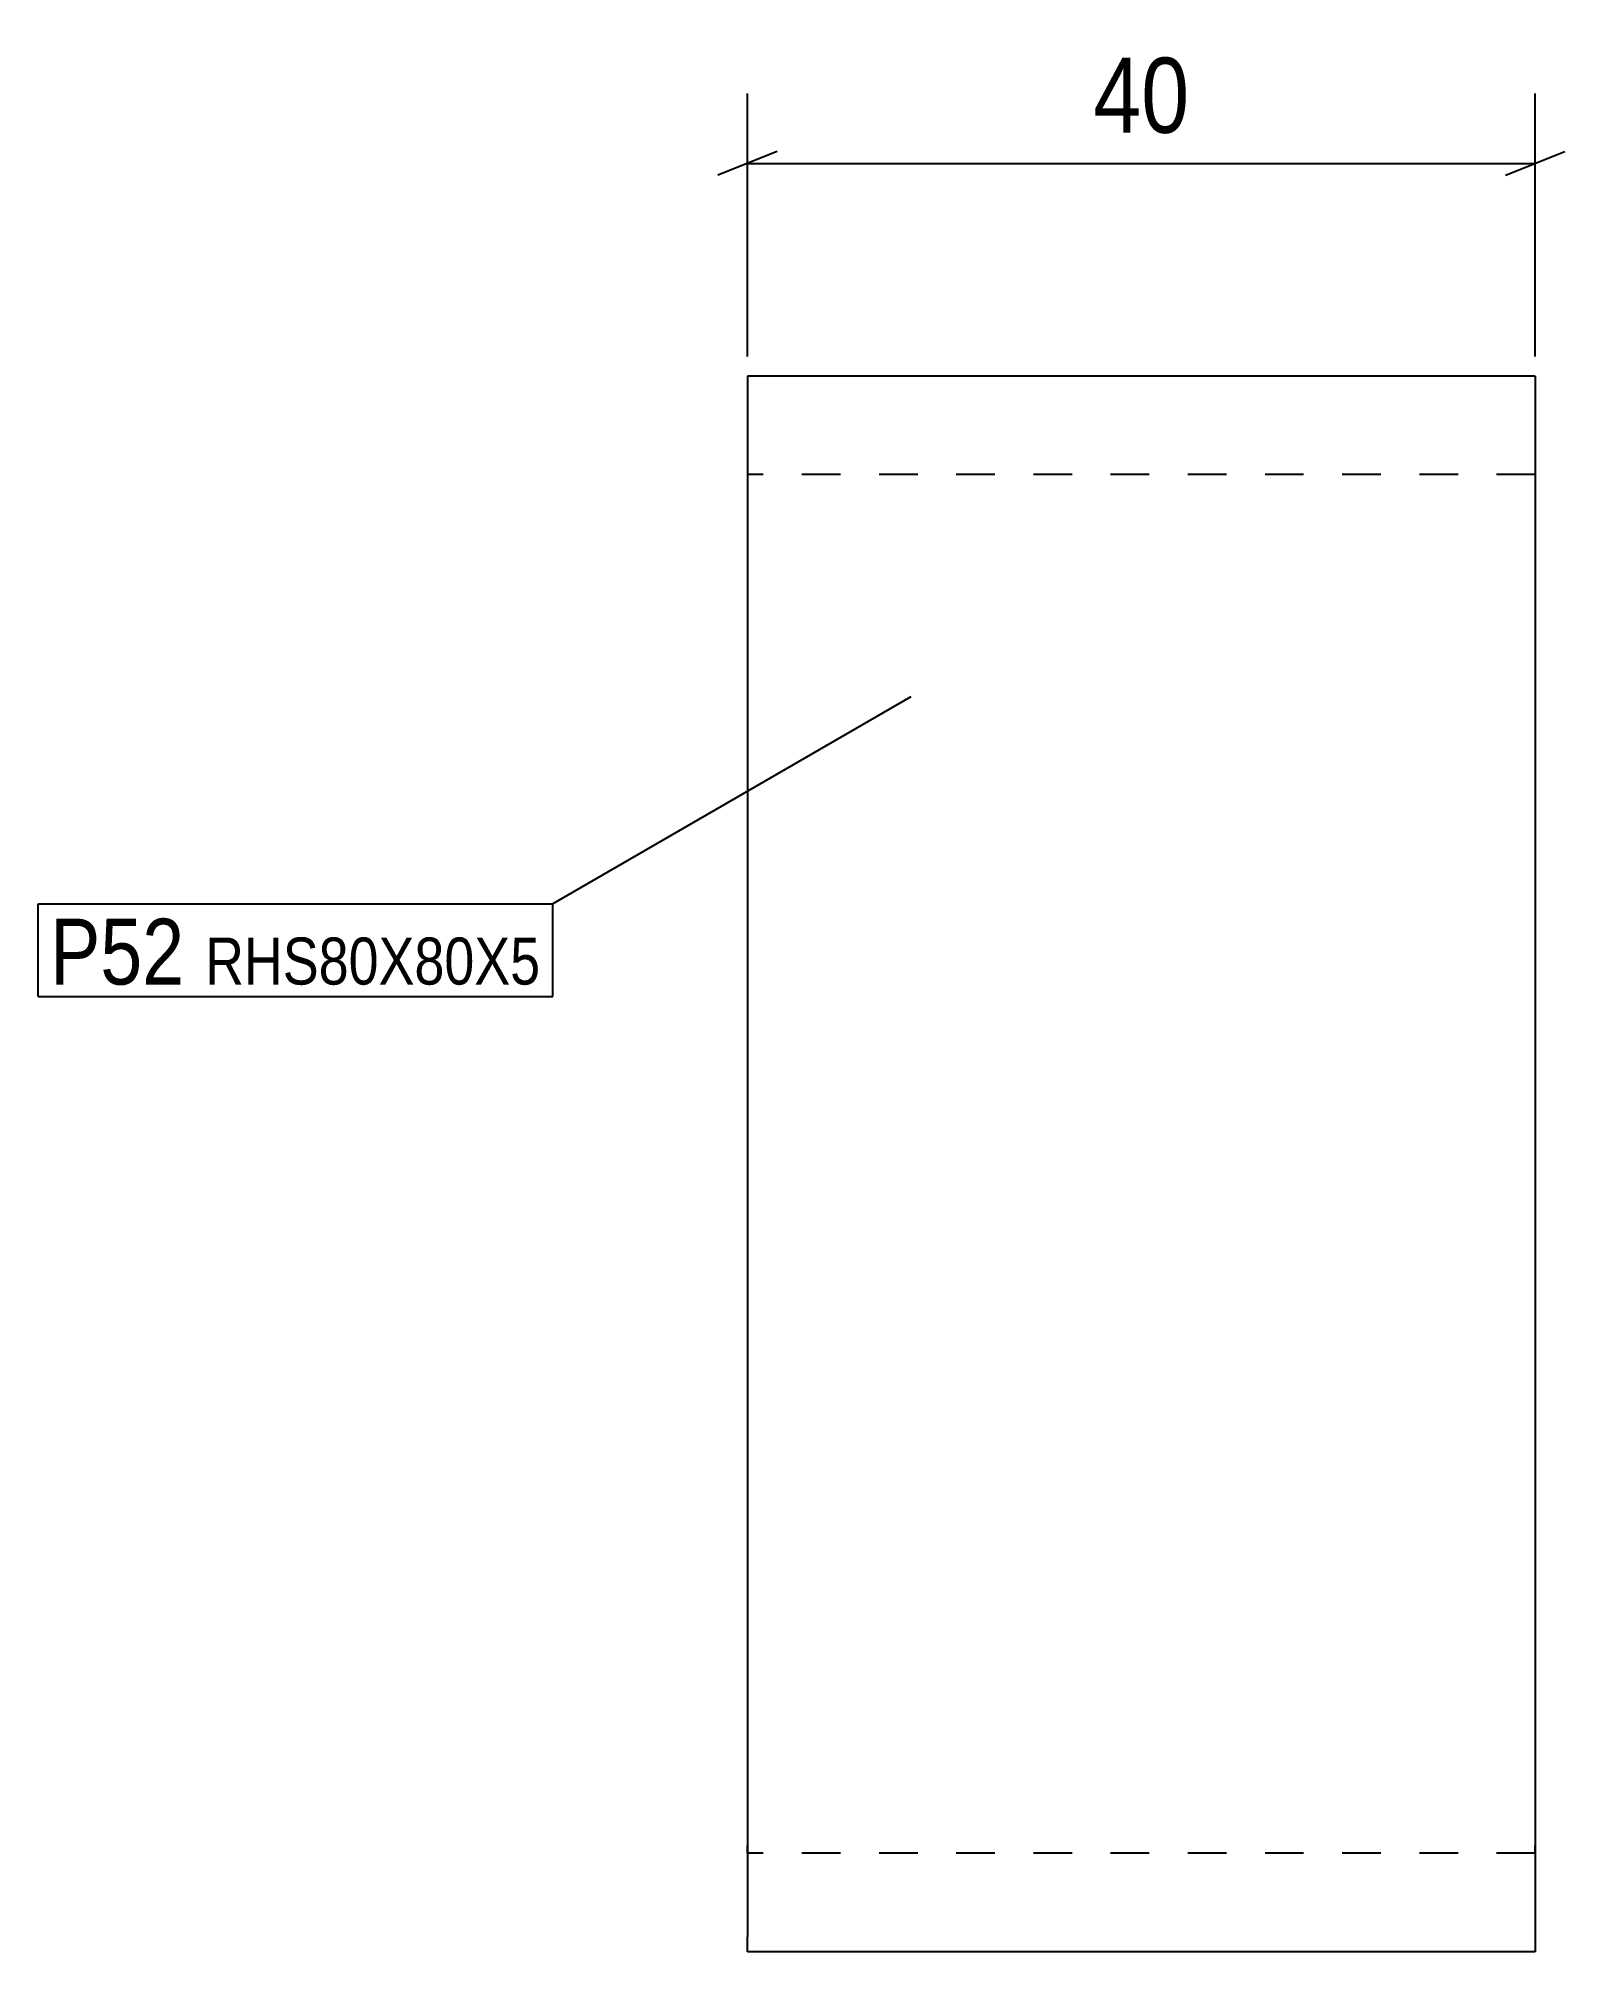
# Model space of a CAD drawing. Header units: millimetres. Extents: x 3 to 80.5, y 3 to 100.2.
import ezdxf

# ---------------------------------------------------------------- set-up
doc = ezdxf.new("R2010")
doc.units = ezdxf.units.MM
doc.linetypes.add('DXK_LINE_DOT2', pattern=[3.9198, 1.9599, -1.9599])
for name, color, linetype in [('MÅLSÆTNING', 7, 'Continuous'), ('STÅL', 7, 'Continuous'), ('TEKST', 7, 'Continuous')]:
    doc.layers.add(name, color=color, linetype=linetype)
doc.styles.add('Arial Narrow', font='ARIALN.TTF', dxfattribs={"height": 0.2})

msp = doc.modelspace()

# ---------------------------------------------------------------- linework, layer by layer
at = {"layer": 'MÅLSÆTNING', "color": 7, "linetype": 'Continuous'}
for p, q in [((39.015, 84), (39.015, 97.35)), ((79.015, 84), (79.015, 97.35)), ((40.515, 94.4), (37.515, 93.2)), ((77.515, 93.2), (80.515, 94.4)), ((39.015, 93.8), (79.015, 93.8))]:
    msp.add_line(p, q, dxfattribs=at)
at = {"layer": 'STÅL', "color": 2, "linetype": 'Continuous'}
for p, q in [((79.015, 83), (39.015, 83)), ((39.015, 83), (39.015, 3.761)), ((79.015, 83), (79.015, 3)), ((39.015, 3), (39.015, 3.761)), ((79.015, 3), (39.015, 3))]:
    msp.add_line(p, q, dxfattribs=at)
at = {"layer": 'STÅL', "color": 7, "linetype": 'DXK_LINE_DOT2'}
for p, q in [((79.015, 78), (39.015, 78)), ((39.015, 8), (39.015, 8.381)), ((79.015, 8), (39.015, 8)), ((79.015, 8), (79.015, 8.381))]:
    msp.add_line(p, q, dxfattribs=at)
at = {"layer": 'TEKST', "color": 7, "linetype": 'Continuous'}
for p, q in [((47.309, 66.706), (29.123, 56.206)), ((3, 56.206), (29.123, 56.206)), ((3, 51.506), (3, 56.206)), ((29.123, 51.506), (29.123, 56.206)), ((3, 51.506), (29.123, 51.506))]:
    msp.add_line(p, q, dxfattribs=at)

# ---------------------------------------------------------------- wipeouts: each hides what was drawn before it
at = {"color": 0}
for points, layer in [([(62.253, 94.55), (62.253, 100.15), (55.778, 100.15), (55.778, 94.55)], 'MÅLSÆTNING'), ([(10.422, 52.106), (10.422, 55.606), (3.6, 55.606), (3.6, 52.106)], 'TEKST'), ([(28.523, 52.106), (28.523, 54.606), (11.472, 54.606), (11.472, 52.106)], 'TEKST')]:
    msp.add_wipeout(points, dxfattribs=at).dxf.layer = layer

# ---------------------------------------------------------------- next in the draw order: texts
at = {"layer": 'MÅLSÆTNING', "color": 3, "style": 'Arial Narrow'}
msp.add_text('40', height=3.8177, dxfattribs=at).set_placement((56.578, 95.35))

# ---------------------------------------------------------------- next in the draw order: wipeouts: each hides what was drawn before it
at = {"color": 0}
for points in [[(10.422, 52.106), (10.422, 55.606), (3.6, 55.606), (3.6, 52.106)], [(28.523, 52.106), (28.523, 54.606), (11.472, 54.606), (11.472, 52.106)]]:
    msp.add_wipeout(points, dxfattribs=at).dxf.layer = 'TEKST'

# ---------------------------------------------------------------- next in the draw order: texts
at = {"layer": 'TEKST', "color": 3, "style": 'Arial Narrow'}
for s, height, p in [('P52', 3.3405, (3.6, 52.106)), ('RHS80X80X5', 2.3861, (11.472, 52.106))]:
    msp.add_text(s, height=height, dxfattribs=at).set_placement(p)

doc.saveas('drawing.dxf')
